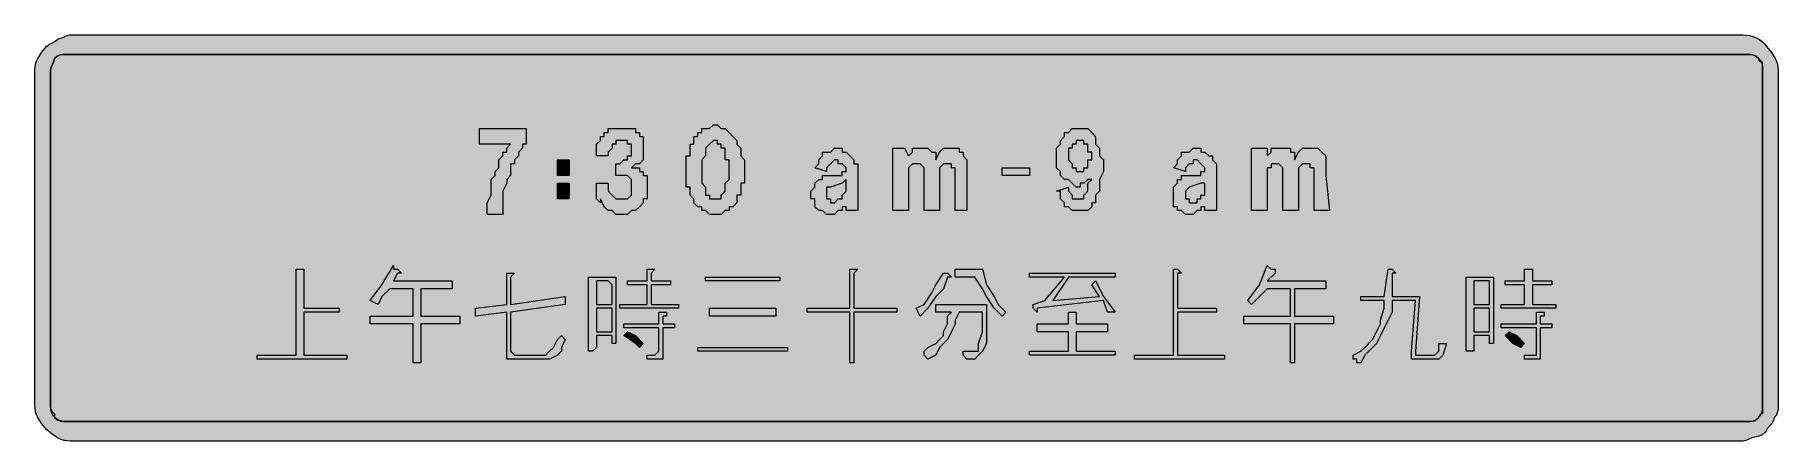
# Model space of a CAD drawing. Header units: metres. Extents: x 15 to 552, y 73 to 198.
import ezdxf

# ---------------------------------------------------------------- set-up
doc = ezdxf.new("R2010")
doc.units = ezdxf.units.M
doc.layers.add('FILL_BLACK_000000', color=7, linetype='Continuous', true_color=0x000000)
doc.layers.add('FILL_WHITE_FFFFFF', color=7, linetype='Continuous', true_color=0xffffff)

msp = doc.modelspace()

# ---------------------------------------------------------------- hatches: boundary and pattern name
at = {"layer": 'FILL_BLACK_000000', "true_color": 0x000000}
h = msp.add_hatch(color=7, dxfattribs=at)
h.dxf.hatch_style = 1
h.paths.add_polyline_path([(541.76, 197.7), (542.78, 197.53), (543.83, 197.25), (544.86, 196.86), (545.84, 196.35), (546.72, 195.73), (547.45, 195), (548.01, 194.16), (549.58, 192.36), (550.71, 190.56), (551.1, 189.66), (551.38, 188.76), (551.55, 187.86), (551.61, 186.96), (551.61, 83.76), (551.59, 82.86), (551.46, 81.96), (551.1, 81.06), (550.41, 80.16), (550.2, 79.26), (549.66, 78.36), (548.01, 76.56), (547.9, 76.11), (547.62, 75.68), (546.66, 74.91), (545.48, 74.37), (544.41, 74.16), (543.51, 73.97), (542.61, 73.56), (541.71, 73.15), (540.81, 72.96), (26.01, 72.96), (25.11, 73.02), (24.21, 73.18), (23.31, 73.47), (22.41, 73.86), (20.61, 74.98), (18.81, 76.56), (17.23, 78.36), (16.11, 80.16), (15.72, 81.06), (15.43, 81.96), (15.27, 82.86), (15.21, 83.76), (15.21, 186.96), (15.27, 187.86), (15.43, 188.76), (15.72, 189.66), (16.11, 190.56), (17.23, 192.36), (18.81, 194.16), (19.71, 194.87), (20.61, 195.36), (21.51, 195.85), (22.41, 196.56), (23.31, 196.75), (24.21, 197.16), (25.11, 197.57), (26.01, 197.76), (540.81, 197.76), (541.76, 197.7)])
h.paths.add_polyline_path([(23.01, 191.61), (22.11, 191.25), (21.21, 190.56), (21.02, 189.66), (20.61, 188.76), (20.2, 187.86), (20.01, 186.96), (20.01, 83.76), (20.03, 83.05), (20.16, 82.56), (20.52, 82.07), (21.21, 81.36), (21.21, 80.16), (22.11, 79.47), (23.01, 79.11), (23.91, 78.98), (24.81, 78.96), (542.01, 78.96), (542.91, 78.98), (543.81, 79.11), (544.71, 79.47), (545.61, 80.16), (546.3, 81.06), (546.66, 81.96), (546.79, 82.86), (546.81, 83.76), (546.81, 186.96), (546.81, 189.36), (546.41, 189.41), (546.12, 189.55), (545.76, 189.96), (545.61, 190.56), (544.71, 191.25), (543.81, 191.61), (542.91, 191.74), (542.01, 191.76), (24.81, 191.76), (23.91, 191.74), (23.01, 191.61)], flags=16)
h = msp.add_hatch(color=7, dxfattribs=at)
h.dxf.hatch_style = 1
h.paths.add_polyline_path([(165.21, 164.16), (165.21, 162.96), (164.01, 161.76), (164.01, 160.56), (162.81, 159.36), (162.81, 158.16), (161.61, 158.16), (161.61, 156.96), (161.61, 155.76), (161.61, 154.56), (160.41, 153.36), (160.41, 152.16), (159.21, 149.76), (159.21, 148.56), (159.21, 147.36), (159.21, 146.16), (159.21, 144.96), (159.21, 143.76), (159.21, 142.56), (154.41, 142.56), (154.41, 143.76), (154.41, 144.96), (154.41, 146.16), (155.61, 148.56), (155.61, 149.76), (155.61, 152.16), (155.61, 153.36), (156.81, 154.56), (156.81, 155.76), (158.01, 156.96), (158.01, 158.16), (158.01, 159.36), (159.21, 160.56), (159.21, 161.76), (160.41, 161.76), (160.41, 162.96), (161.61, 164.16), (152.01, 164.16), (152.01, 168.96), (166.41, 168.96), (166.41, 164.16), (165.21, 164.16)])
h = msp.add_hatch(color=7, dxfattribs=at)
h.dxf.hatch_style = 1
h.paths.add_polyline_path([(191.61, 150.96), (191.61, 149.76), (192.81, 148.56), (194.01, 147.36), (195.21, 147.36), (196.41, 147.36), (197.61, 147.36), (198.81, 148.56), (198.81, 149.76), (198.81, 150.96), (198.81, 152.16), (198.81, 153.36), (197.61, 154.56), (196.41, 154.56), (195.21, 154.56), (194.01, 154.56), (194.01, 158.16), (195.21, 158.16), (196.41, 159.36), (197.61, 159.36), (197.61, 160.56), (198.81, 160.56), (198.81, 161.76), (198.81, 162.96), (198.81, 164.16), (197.61, 164.16), (197.61, 165.36), (196.41, 165.36), (195.21, 165.36), (194.01, 165.36), (194.01, 164.16), (192.81, 164.16), (192.81, 162.96), (191.61, 161.76), (191.61, 160.56), (188.01, 160.56), (188.01, 161.76), (188.01, 162.96), (188.01, 164.16), (189.21, 165.36), (189.21, 166.56), (190.41, 166.56), (190.41, 167.76), (191.61, 167.76), (191.61, 168.96), (192.81, 168.96), (194.01, 168.96), (195.21, 168.96), (196.41, 168.96), (197.61, 168.96), (198.81, 168.96), (200.01, 168.96), (200.01, 167.76), (201.21, 167.76), (201.21, 166.56), (202.41, 166.56), (202.41, 165.36), (202.41, 164.16), (202.41, 162.96), (202.41, 161.76), (202.41, 160.56), (202.41, 159.36), (201.21, 158.16), (200.01, 158.16), (198.81, 156.96), (200.01, 156.96), (201.21, 156.96), (201.21, 155.76), (202.41, 155.76), (202.41, 154.56), (203.61, 154.56), (203.61, 153.36), (203.61, 152.16), (203.61, 150.96), (203.61, 149.76), (203.61, 148.56), (203.61, 147.36), (202.41, 147.36), (202.41, 146.16), (201.21, 144.96), (200.01, 143.76), (198.81, 143.76), (197.61, 142.56), (196.41, 142.56), (195.21, 142.56), (194.01, 142.56), (192.81, 143.76), (191.61, 143.76), (190.41, 144.96), (189.21, 147.36), (189.21, 146.16), (188.01, 147.36), (188.01, 148.56), (188.01, 149.76), (188.01, 152.16), (191.61, 152.16), (191.61, 150.96)])
h = msp.add_hatch(color=7, dxfattribs=at)
h.dxf.hatch_style = 1
h.paths.add_polyline_path([(215.61, 155.76), (215.61, 156.96), (215.61, 158.16), (215.61, 159.36), (215.61, 160.56), (216.81, 160.56), (216.81, 161.76), (216.81, 162.96), (216.81, 164.16), (218.01, 164.16), (218.01, 165.36), (218.01, 166.56), (219.21, 166.56), (219.21, 167.76), (220.41, 167.76), (220.41, 168.96), (221.61, 168.96), (222.81, 168.96), (224.01, 170.16), (225.21, 170.16), (226.41, 168.96), (227.61, 168.96), (228.81, 167.76), (230.01, 166.56), (231.21, 165.36), (231.21, 164.16), (232.41, 162.96), (232.41, 161.76), (232.41, 160.56), (233.61, 159.36), (233.61, 158.16), (233.61, 156.96), (233.61, 155.76), (233.61, 154.56), (233.61, 153.36), (233.61, 152.16), (232.41, 152.16), (232.41, 150.96), (232.41, 149.76), (232.41, 148.56), (231.21, 148.56), (231.21, 147.36), (231.21, 146.16), (230.01, 144.96), (228.81, 144.96), (228.81, 143.76), (227.61, 143.76), (226.41, 142.56), (225.21, 142.56), (224.01, 142.56), (222.81, 142.56), (221.61, 143.76), (220.41, 143.76), (220.41, 144.96), (219.21, 144.96), (218.01, 146.16), (218.01, 147.36), (216.81, 148.56), (216.81, 149.76), (216.81, 150.96), (215.61, 150.96), (215.61, 152.16), (215.61, 153.36), (215.61, 154.56), (215.61, 155.76)])
h.paths.add_polyline_path([(220.41, 155.76), (220.41, 154.56), (220.41, 153.36), (220.41, 152.16), (221.61, 150.96), (221.61, 149.76), (221.61, 148.56), (222.81, 148.56), (222.81, 147.36), (224.01, 147.36), (225.21, 147.36), (226.41, 147.36), (226.41, 148.56), (227.61, 149.76), (227.61, 150.96), (227.61, 152.16), (228.81, 153.36), (228.81, 155.76), (228.81, 156.96), (228.81, 159.36), (227.61, 159.36), (227.61, 160.56), (227.61, 161.76), (227.61, 162.96), (226.41, 162.96), (226.41, 164.16), (225.21, 164.16), (225.21, 165.36), (224.01, 165.36), (222.81, 164.16), (221.61, 162.96), (221.61, 161.76), (221.61, 160.56), (220.41, 159.36), (220.41, 156.96), (220.41, 155.76)], flags=16)
h = msp.add_hatch(color=7, dxfattribs=at)
h.dxf.hatch_style = 1
h.paths.add_polyline_path([(333.21, 149.76), (334.41, 148.56), (334.41, 147.36), (335.61, 147.36), (336.81, 147.36), (338.01, 147.36), (338.01, 148.56), (339.21, 149.76), (339.21, 150.96), (339.21, 152.16), (340.41, 153.36), (339.21, 153.36), (338.01, 152.16), (336.81, 152.16), (336.81, 150.96), (335.61, 150.96), (334.41, 152.16), (333.21, 153.36), (332.01, 153.36), (330.81, 154.56), (330.81, 155.76), (329.61, 156.96), (329.61, 158.16), (329.61, 159.36), (329.61, 160.56), (329.61, 161.76), (329.61, 162.96), (330.81, 164.16), (330.81, 165.36), (332.01, 166.56), (332.01, 167.76), (333.21, 167.76), (334.41, 168.96), (335.61, 168.96), (336.81, 168.96), (338.01, 168.96), (339.21, 168.96), (340.41, 167.76), (341.61, 166.56), (341.61, 165.36), (341.61, 164.16), (342.81, 162.96), (342.81, 161.76), (342.81, 160.56), (344.01, 159.36), (344.01, 158.16), (344.01, 155.76), (342.81, 153.36), (342.81, 150.96), (342.81, 149.76), (341.61, 148.56), (341.61, 147.36), (341.61, 146.16), (340.41, 146.16), (340.41, 144.96), (339.21, 143.76), (338.01, 143.76), (336.81, 143.76), (335.61, 143.76), (334.41, 143.76), (333.21, 144.96), (332.01, 144.96), (332.01, 146.16), (330.81, 147.36), (330.81, 148.56), (330.81, 149.76), (329.61, 149.76), (333.21, 150.96), (333.21, 149.76)])
h.paths.add_polyline_path([(340.41, 159.36), (340.41, 160.56), (340.41, 161.76), (339.21, 161.76), (339.21, 162.96), (339.21, 164.16), (338.01, 164.16), (338.01, 165.36), (336.81, 165.36), (335.61, 165.36), (335.61, 164.16), (334.41, 164.16), (334.41, 162.96), (333.21, 162.96), (333.21, 161.76), (333.21, 160.56), (333.21, 159.36), (334.41, 158.16), (334.41, 156.96), (335.61, 156.96), (335.61, 155.76), (336.81, 155.76), (338.01, 155.76), (338.01, 156.96), (339.21, 156.96), (339.21, 158.16), (339.21, 159.36), (340.41, 159.36)], flags=16)
h = msp.add_hatch(color=7, dxfattribs=at)
h.dxf.hatch_style = 1
h.paths.add_polyline_path([(256.41, 158.16), (256.41, 159.36), (257.61, 160.56), (257.61, 161.76), (258.81, 161.76), (260.01, 161.76), (261.21, 162.96), (262.41, 162.96), (263.61, 162.96), (263.61, 161.76), (264.81, 161.76), (266.01, 160.56), (267.21, 159.36), (267.21, 158.16), (268.41, 158.16), (268.41, 156.96), (268.41, 155.76), (268.41, 144.96), (268.41, 143.76), (264.81, 143.76), (264.81, 144.96), (263.61, 144.96), (263.61, 143.76), (262.41, 143.76), (261.21, 142.56), (260.01, 142.56), (258.81, 142.56), (257.61, 143.76), (256.41, 143.76), (255.21, 144.96), (255.21, 146.16), (255.21, 147.36), (254.01, 147.36), (254.01, 148.56), (254.01, 149.76), (255.21, 150.96), (255.21, 152.16), (256.41, 153.36), (257.61, 153.36), (257.61, 154.56), (258.81, 154.56), (260.01, 154.56), (261.21, 154.56), (262.41, 154.56), (263.61, 154.56), (263.61, 155.76), (264.81, 155.76), (264.81, 156.96), (263.61, 158.16), (262.41, 158.16), (262.41, 159.36), (261.21, 159.36), (260.01, 158.16), (258.81, 156.96), (258.81, 155.76), (255.21, 156.96), (256.41, 158.16)])
h.paths.add_polyline_path([(258.81, 150.96), (258.81, 149.76), (258.81, 148.56), (258.81, 147.36), (260.01, 147.36), (260.01, 146.16), (261.21, 146.16), (262.41, 147.36), (263.61, 147.36), (263.61, 148.56), (264.81, 149.76), (264.81, 153.36), (263.61, 152.16), (260.01, 150.96), (258.81, 150.96)], flags=16)
h = msp.add_hatch(color=7, dxfattribs=at)
h.dxf.hatch_style = 1
h.paths.add_polyline_path([(284.01, 160.56), (285.21, 161.76), (285.21, 162.96), (286.41, 162.96), (287.61, 162.96), (288.81, 162.96), (290.01, 162.96), (291.21, 161.76), (292.41, 161.76), (292.41, 160.56), (292.41, 159.36), (293.61, 161.76), (294.81, 162.96), (296.01, 162.96), (297.21, 162.96), (298.41, 162.96), (299.61, 162.96), (299.61, 161.76), (300.81, 161.76), (300.81, 160.56), (302.01, 159.36), (302.01, 158.16), (302.01, 156.96), (302.01, 155.76), (302.01, 154.56), (302.01, 143.76), (298.41, 143.76), (298.41, 154.56), (298.41, 155.76), (298.41, 156.96), (297.21, 156.96), (297.21, 158.16), (296.01, 158.16), (294.81, 158.16), (293.61, 156.96), (293.61, 155.76), (293.61, 154.56), (293.61, 143.76), (288.81, 143.76), (288.81, 154.56), (288.81, 155.76), (288.81, 156.96), (287.61, 158.16), (286.41, 158.16), (285.21, 158.16), (284.01, 156.96), (284.01, 155.76), (284.01, 154.56), (284.01, 143.76), (279.21, 143.76), (279.21, 162.96), (282.81, 162.96), (284.01, 160.56)])
h = msp.add_hatch(color=7, dxfattribs=at)
h.dxf.hatch_style = 1
h.paths.add_polyline_path([(374.01, 144.96), (374.01, 143.76), (372.81, 143.76), (371.61, 142.56), (370.41, 142.56), (369.21, 142.56), (368.01, 143.76), (366.81, 143.76), (366.81, 144.96), (365.61, 144.96), (365.61, 146.16), (365.61, 147.36), (365.61, 148.56), (365.61, 149.76), (365.61, 150.96), (366.81, 152.16), (366.81, 153.36), (368.01, 153.36), (368.01, 154.56), (369.21, 154.56), (370.41, 154.56), (371.61, 154.56), (372.81, 154.56), (374.01, 154.56), (374.01, 155.76), (375.21, 155.76), (375.21, 156.96), (374.01, 158.16), (372.81, 159.36), (371.61, 159.36), (371.61, 158.16), (370.41, 158.16), (369.21, 156.96), (369.21, 155.76), (365.61, 156.96), (366.81, 158.16), (366.81, 159.36), (368.01, 160.56), (368.01, 161.76), (369.21, 161.76), (370.41, 161.76), (371.61, 162.96), (372.81, 162.96), (374.01, 162.96), (374.01, 161.76), (375.21, 161.76), (376.41, 160.56), (377.61, 160.56), (377.61, 159.36), (378.81, 158.16), (378.81, 156.96), (378.81, 155.76), (378.81, 144.96), (378.81, 143.76), (375.21, 143.76), (375.21, 144.96), (374.01, 144.96)])
h.paths.add_polyline_path([(370.41, 150.96), (369.21, 149.76), (369.21, 148.56), (369.21, 147.36), (370.41, 147.36), (370.41, 146.16), (371.61, 146.16), (372.81, 146.16), (372.81, 147.36), (374.01, 147.36), (374.01, 148.56), (375.21, 148.56), (375.21, 149.76), (375.21, 152.16), (374.01, 152.16), (370.41, 150.96)], flags=16)
h = msp.add_hatch(color=7, dxfattribs=at)
h.dxf.hatch_style = 1
h.paths.add_polyline_path([(394.41, 160.56), (395.61, 161.76), (395.61, 162.96), (396.81, 162.96), (398.01, 162.96), (399.21, 162.96), (400.41, 162.96), (401.61, 162.96), (401.61, 161.76), (402.81, 161.76), (402.81, 160.56), (402.81, 159.36), (404.01, 161.76), (405.21, 162.96), (406.41, 162.96), (407.61, 162.96), (408.81, 162.96), (410.01, 162.96), (411.21, 161.76), (412.41, 160.56), (412.41, 159.36), (412.41, 158.16), (412.41, 156.96), (412.41, 155.76), (412.41, 154.56), (413.61, 143.76), (408.81, 143.76), (408.81, 154.56), (408.81, 155.76), (408.81, 156.96), (407.61, 156.96), (407.61, 158.16), (406.41, 158.16), (405.21, 158.16), (404.01, 156.96), (404.01, 155.76), (404.01, 154.56), (404.01, 143.76), (399.21, 143.76), (399.21, 154.56), (399.21, 155.76), (399.21, 156.96), (398.01, 158.16), (396.81, 158.16), (395.61, 158.16), (395.61, 156.96), (394.41, 156.96), (394.41, 155.76), (394.41, 154.56), (394.41, 143.76), (389.61, 143.76), (389.61, 162.96), (394.41, 162.96), (394.41, 160.56)])
h = msp.add_hatch(color=7, dxfattribs=at)
h.dxf.hatch_style = 1
h.paths.add_polyline_path([(176.01, 159.36), (179.61, 159.36), (179.61, 154.56), (176.01, 154.56), (176.01, 159.36)])
h = msp.add_hatch(color=7, dxfattribs=at)
h.dxf.hatch_style = 1
h.paths.add_polyline_path([(312.81, 154.56), (312.81, 156.96), (321.21, 156.96), (321.21, 154.56), (312.81, 154.56)])
h = msp.add_hatch(color=7, dxfattribs=at)
h.dxf.hatch_style = 1
h.paths.add_polyline_path([(176.01, 152.16), (179.61, 152.16), (179.61, 147.36), (176.01, 147.36), (176.01, 152.16)])
h = msp.add_hatch(color=7, dxfattribs=at)
h.dxf.hatch_style = 1
h.paths.add_polyline_path([(98.01, 112.56), (98.01, 99.36), (111.21, 99.36), (111.21, 98.16), (83.61, 98.16), (83.61, 99.36), (95.61, 99.36), (95.61, 125.76), (96.81, 125.76), (98.01, 125.76), (98.01, 124.56), (98.01, 113.76), (108.81, 113.76), (108.81, 112.56), (98.01, 112.56)])
h = msp.add_hatch(color=7, dxfattribs=at)
h.dxf.hatch_style = 1
h.paths.add_polyline_path([(143.61, 119.76), (134.01, 119.76), (134.01, 111.36), (146.01, 111.36), (146.01, 108.96), (134.01, 108.96), (134.01, 96.96), (131.61, 96.96), (131.61, 108.96), (118.41, 108.96), (118.41, 111.36), (131.61, 111.36), (131.61, 119.76), (124.41, 119.76), (122.01, 117.36), (120.81, 114.96), (118.41, 116.16), (122.01, 120.96), (125.61, 126.96), (125.61, 125.76), (126.81, 125.76), (128.01, 124.56), (126.81, 124.56), (125.61, 122.16), (143.61, 122.16), (143.61, 119.76)])
h = msp.add_hatch(color=7, dxfattribs=at)
h.dxf.hatch_style = 1
h.paths.add_polyline_path([(160.41, 114.96), (160.41, 124.56), (161.61, 124.56), (162.81, 124.56), (161.61, 123.36), (161.61, 114.96), (178.41, 117.36), (178.41, 114.96), (161.61, 112.56), (161.61, 100.56), (162.81, 99.36), (165.21, 99.36), (172.41, 99.36), (173.61, 100.56), (174.81, 101.76), (176.01, 104.16), (177.21, 105.36), (178.41, 104.16), (177.21, 101.76), (177.21, 100.56), (176.01, 99.36), (173.61, 98.16), (172.41, 98.16), (162.81, 98.16), (161.61, 98.16), (160.41, 98.16), (160.41, 99.36), (160.41, 100.56), (160.41, 112.56), (150.81, 111.36), (150.81, 113.76), (160.41, 114.96)])
h = msp.add_hatch(color=7, dxfattribs=at)
h.dxf.hatch_style = 1
h.paths.add_polyline_path([(213.21, 113.76), (196.41, 113.76), (195.21, 113.76), (195.21, 114.96), (196.41, 114.96), (203.61, 114.96), (203.61, 120.96), (197.61, 120.96), (197.61, 122.16), (203.61, 122.16), (203.61, 125.76), (204.81, 125.76), (206.01, 125.76), (204.81, 124.56), (204.81, 122.16), (206.01, 122.16), (210.81, 122.16), (210.81, 120.96), (206.01, 120.96), (204.81, 120.96), (204.81, 114.96), (206.01, 114.96), (213.21, 114.96), (213.21, 113.76)])
h = msp.add_hatch(color=7, dxfattribs=at)
h.dxf.hatch_style = 1
h.paths.add_polyline_path([(267.21, 112.56), (267.21, 96.96), (266.01, 96.96), (266.01, 112.56), (252.81, 112.56), (252.81, 113.76), (266.01, 113.76), (266.01, 125.76), (267.21, 125.76), (268.41, 125.76), (267.21, 124.56), (267.21, 113.76), (280.41, 113.76), (280.41, 112.56), (267.21, 112.56)])
h = msp.add_hatch(color=7, dxfattribs=at)
h.dxf.hatch_style = 1
h.paths.add_polyline_path([(297.21, 123.36), (296.01, 123.36), (294.81, 119.76), (292.41, 117.36), (290.01, 113.76), (287.61, 111.36), (286.41, 113.76), (288.81, 114.96), (291.21, 118.56), (292.41, 120.96), (294.81, 124.56), (296.01, 124.56), (297.21, 123.36)])
h = msp.add_hatch(color=7, dxfattribs=at)
h.dxf.hatch_style = 1
h.paths.add_polyline_path([(298.41, 125.76), (306.81, 125.76), (308.01, 120.96), (310.41, 117.36), (311.61, 114.96), (314.01, 112.56), (312.81, 111.36), (310.41, 113.76), (308.01, 117.36), (306.81, 119.76), (304.41, 123.36), (298.41, 123.36), (298.41, 125.76)])
h = msp.add_hatch(color=7, dxfattribs=at)
h.dxf.hatch_style = 1
h.paths.add_polyline_path([(341.61, 122.16), (344.01, 117.36), (347.61, 112.56), (345.21, 112.56), (344.01, 116.16), (323.61, 113.76), (323.61, 112.56), (322.41, 113.76), (322.41, 114.96), (326.01, 116.16), (332.01, 123.36), (321.21, 123.36), (321.21, 124.56), (347.61, 124.56), (347.61, 123.36), (333.21, 123.36), (328.41, 116.16), (342.81, 117.36), (340.41, 120.96), (341.61, 122.16)])
h = msp.add_hatch(color=7, dxfattribs=at)
h.dxf.hatch_style = 1
h.paths.add_polyline_path([(366.81, 112.56), (366.81, 99.36), (381.21, 99.36), (381.21, 98.16), (353.61, 98.16), (353.61, 99.36), (365.61, 99.36), (365.61, 125.76), (366.81, 125.76), (368.01, 124.56), (366.81, 124.56), (366.81, 113.76), (378.81, 113.76), (378.81, 112.56), (366.81, 112.56)])
h = msp.add_hatch(color=7, dxfattribs=at)
h.dxf.hatch_style = 1
h.paths.add_polyline_path([(412.41, 119.76), (402.81, 119.76), (402.81, 111.36), (414.81, 111.36), (414.81, 108.96), (402.81, 108.96), (402.81, 96.96), (401.61, 96.96), (401.61, 108.96), (387.21, 108.96), (387.21, 111.36), (401.61, 111.36), (401.61, 119.76), (394.41, 119.76), (392.01, 117.36), (389.61, 114.96), (388.41, 116.16), (392.01, 120.96), (394.41, 126.96), (395.61, 125.76), (396.81, 125.76), (396.81, 124.56), (394.41, 122.16), (412.41, 122.16), (412.41, 119.76)])
h = msp.add_hatch(color=7, dxfattribs=at)
h.dxf.hatch_style = 1
h.paths.add_polyline_path([(432.81, 112.56), (431.61, 110.16), (430.41, 107.76), (429.21, 105.36), (428.01, 102.96), (426.81, 101.76), (424.41, 99.36), (423.21, 96.96), (422.01, 96.96), (422.01, 98.16), (420.81, 98.16), (420.81, 99.36), (423.21, 100.56), (424.41, 101.76), (426.81, 104.16), (428.01, 106.56), (429.21, 108.96), (429.21, 110.16), (430.41, 113.76), (430.41, 116.16), (423.21, 116.16), (423.21, 117.36), (430.41, 117.36), (431.61, 125.76), (432.81, 125.76), (434.01, 124.56), (432.81, 124.56), (432.81, 117.36), (441.21, 117.36), (440.01, 100.56), (440.01, 99.36), (441.21, 99.36), (444.81, 99.36), (446.01, 99.36), (447.21, 100.56), (447.21, 102.96), (449.61, 102.96), (448.41, 99.36), (447.21, 98.16), (446.01, 98.16), (440.01, 98.16), (438.81, 98.16), (438.81, 99.36), (438.81, 100.56), (440.01, 116.16), (432.81, 116.16), (432.81, 112.56)])
h = msp.add_hatch(color=7, dxfattribs=at)
h.dxf.hatch_style = 1
h.paths.add_polyline_path([(483.21, 113.76), (466.41, 113.76), (466.41, 114.96), (473.61, 114.96), (473.61, 120.96), (468.81, 120.96), (467.61, 120.96), (467.61, 122.16), (468.81, 122.16), (473.61, 122.16), (473.61, 125.76), (474.81, 125.76), (476.01, 125.76), (476.01, 124.56), (476.01, 122.16), (480.81, 122.16), (482.01, 122.16), (482.01, 120.96), (480.81, 120.96), (476.01, 120.96), (476.01, 114.96), (483.21, 114.96), (483.21, 113.76)])
h = msp.add_hatch(color=7, dxfattribs=at)
h.dxf.hatch_style = 1
h.paths.add_polyline_path([(194.01, 123.36), (194.01, 102.96), (192.81, 102.96), (192.81, 105.36), (191.61, 105.36), (188.01, 105.36), (188.01, 101.76), (186.81, 100.56), (185.61, 100.56), (185.61, 101.76), (185.61, 123.36), (194.01, 123.36)])
h.paths.add_polyline_path([(192.81, 106.56), (192.81, 113.76), (191.61, 113.76), (188.01, 113.76), (188.01, 106.56), (191.61, 106.56), (192.81, 106.56)], flags=16)
h.paths.add_polyline_path([(192.81, 114.96), (192.81, 120.96), (191.61, 122.16), (188.01, 122.16), (188.01, 120.96), (188.01, 114.96), (191.61, 114.96), (192.81, 114.96)], flags=16)
h = msp.add_hatch(color=7, dxfattribs=at)
h.dxf.hatch_style = 1
h.paths.add_polyline_path([(244.41, 123.36), (244.41, 122.16), (221.61, 122.16), (221.61, 123.36), (244.41, 123.36)])
h = msp.add_hatch(color=7, dxfattribs=at)
h.dxf.hatch_style = 1
h.paths.add_polyline_path([(464.01, 123.36), (464.01, 102.96), (462.81, 102.96), (462.81, 105.36), (458.01, 105.36), (458.01, 101.76), (458.01, 100.56), (455.61, 100.56), (455.61, 101.76), (455.61, 123.36), (464.01, 123.36)])
h.paths.add_polyline_path([(462.81, 113.76), (458.01, 113.76), (458.01, 106.56), (462.81, 106.56), (462.81, 113.76)], flags=16)
h.paths.add_polyline_path([(462.81, 120.96), (462.81, 122.16), (458.01, 122.16), (458.01, 120.96), (458.01, 114.96), (462.81, 114.96), (462.81, 120.96)], flags=16)
h = msp.add_hatch(color=7, dxfattribs=at)
h.dxf.hatch_style = 1
h.paths.add_polyline_path([(243.21, 113.76), (243.21, 111.36), (222.81, 111.36), (222.81, 113.76), (243.21, 113.76)])
h = msp.add_hatch(color=7, dxfattribs=at)
h.dxf.hatch_style = 1
h.paths.add_polyline_path([(288.81, 100.56), (290.01, 101.76), (292.41, 102.96), (293.61, 104.16), (294.81, 105.36), (294.81, 106.56), (296.01, 108.96), (296.01, 111.36), (297.21, 112.56), (292.41, 112.56), (292.41, 114.96), (308.01, 114.96), (308.01, 105.36), (308.01, 102.96), (306.81, 100.56), (305.61, 99.36), (304.41, 98.16), (302.01, 98.16), (300.81, 99.36), (300.81, 100.56), (303.21, 100.56), (304.41, 100.56), (305.61, 100.56), (305.61, 101.76), (305.61, 102.96), (306.81, 106.56), (306.81, 112.56), (299.61, 112.56), (298.41, 110.16), (298.41, 108.96), (297.21, 106.56), (296.01, 104.16), (294.81, 102.96), (293.61, 101.76), (292.41, 99.36), (290.01, 98.16), (288.81, 99.36), (288.81, 100.56)])
h = msp.add_hatch(color=7, dxfattribs=at)
h.dxf.hatch_style = 1
h.paths.add_polyline_path([(208.41, 112.56), (209.61, 112.56), (209.61, 111.36), (208.41, 111.36), (208.41, 108.96), (212.01, 108.96), (212.01, 107.76), (208.41, 107.76), (208.41, 99.36), (208.41, 98.16), (207.21, 98.16), (203.61, 98.16), (203.61, 99.36), (206.01, 99.36), (207.21, 100.56), (207.21, 107.76), (206.01, 107.76), (196.41, 107.76), (196.41, 108.96), (206.01, 108.96), (207.21, 108.96), (207.21, 112.56), (208.41, 112.56)])
h = msp.add_hatch(color=7, dxfattribs=at)
h.dxf.hatch_style = 1
h.paths.add_polyline_path([(335.61, 108.96), (345.21, 108.96), (345.21, 106.56), (335.61, 106.56), (335.61, 100.56), (347.61, 100.56), (347.61, 99.36), (321.21, 99.36), (321.21, 100.56), (333.21, 100.56), (333.21, 106.56), (323.61, 106.56), (323.61, 108.96), (333.21, 108.96), (333.21, 112.56), (335.61, 112.56), (335.61, 111.36), (335.61, 108.96)])
h = msp.add_hatch(color=7, dxfattribs=at)
h.dxf.hatch_style = 1
h.paths.add_polyline_path([(478.41, 112.56), (479.61, 112.56), (479.61, 111.36), (478.41, 111.36), (478.41, 108.96), (479.61, 108.96), (482.01, 108.96), (482.01, 107.76), (479.61, 107.76), (478.41, 107.76), (478.41, 99.36), (478.41, 98.16), (477.21, 98.16), (474.81, 98.16), (473.61, 98.16), (473.61, 99.36), (476.01, 99.36), (477.21, 99.36), (477.21, 100.56), (477.21, 107.76), (467.61, 107.76), (466.41, 107.76), (466.41, 108.96), (467.61, 108.96), (477.21, 108.96), (477.21, 112.56), (478.41, 112.56)])
h = msp.add_hatch(color=7, dxfattribs=at)
h.dxf.hatch_style = 1
h.paths.add_polyline_path([(200.01, 105.36), (202.41, 102.96), (201.21, 101.76), (200.01, 102.96), (196.41, 105.36), (197.61, 106.56), (200.01, 105.36)])
h = msp.add_hatch(color=7, dxfattribs=at)
h.dxf.hatch_style = 1
h.paths.add_polyline_path([(471.21, 105.36), (473.61, 102.96), (472.41, 101.76), (470.01, 102.96), (467.61, 105.36), (468.81, 106.56), (471.21, 105.36)])
h = msp.add_hatch(color=7, dxfattribs=at)
h.dxf.hatch_style = 1
h.paths.add_polyline_path([(246.81, 101.76), (246.81, 100.56), (219.21, 100.56), (219.21, 101.76), (246.81, 101.76)])
at = {"layer": 'FILL_WHITE_FFFFFF', "true_color": 0xffffff}
h = msp.add_hatch(color=7, dxfattribs=at)
h.dxf.hatch_style = 1
h.paths.add_polyline_path([(23.91, 79.02), (23.05, 79.2), (22.24, 79.53), (21.51, 80.01), (20.9, 80.66), (20.42, 81.49), (20.12, 82.52), (20.01, 83.76), (20.01, 186.96), (20.2, 187.86), (20.61, 188.76), (21.02, 189.66), (21.21, 190.56), (22.11, 191.25), (23.01, 191.61), (23.91, 191.74), (24.81, 191.76), (542.01, 191.76), (542.91, 191.74), (543.81, 191.61), (544.71, 191.25), (545.61, 190.56), (546.3, 189.66), (546.66, 188.76), (546.79, 187.86), (546.81, 186.96), (546.81, 83.76), (546.81, 81.36), (546.41, 81.31), (546.12, 81.17), (545.76, 80.76), (545.61, 80.16), (544.9, 79.47), (544.41, 79.11), (543.92, 78.98), (543.21, 78.96), (542.01, 78.96), (24.81, 78.96), (23.91, 79.02)])

# ---------------------------------------------------------------- linework, layer by layer
at = {"layer": 'FILL_BLACK_000000', "lineweight": 0, "true_color": 0x000000}
for points in [[(541.76, 197.7), (542.78, 197.53), (543.83, 197.25), (544.86, 196.86), (545.84, 196.35), (546.72, 195.73), (547.45, 195), (548.01, 194.16), (549.58, 192.36), (550.71, 190.56), (551.1, 189.66), (551.38, 188.76), (551.55, 187.86), (551.61, 186.96), (551.61, 83.76), (551.59, 82.86), (551.46, 81.96), (551.1, 81.06), (550.41, 80.16), (550.2, 79.26), (549.66, 78.36), (548.01, 76.56), (547.9, 76.11), (547.62, 75.68), (546.66, 74.91), (545.48, 74.37), (544.41, 74.16), (543.51, 73.97), (542.61, 73.56), (541.71, 73.15), (540.81, 72.96), (26.01, 72.96), (25.11, 73.02), (24.21, 73.18), (23.31, 73.47), (22.41, 73.86), (20.61, 74.98), (18.81, 76.56), (17.23, 78.36), (16.11, 80.16), (15.72, 81.06), (15.43, 81.96), (15.27, 82.86), (15.21, 83.76), (15.21, 186.96), (15.27, 187.86), (15.43, 188.76), (15.72, 189.66), (16.11, 190.56), (17.23, 192.36), (18.81, 194.16), (19.71, 194.87), (20.61, 195.36), (21.51, 195.85), (22.41, 196.56), (23.31, 196.75), (24.21, 197.16), (25.11, 197.57), (26.01, 197.76), (540.81, 197.76)], [(23.01, 191.61), (22.11, 191.25), (21.21, 190.56), (21.02, 189.66), (20.61, 188.76), (20.2, 187.86), (20.01, 186.96), (20.01, 83.76), (20.03, 83.05), (20.16, 82.56), (20.52, 82.07), (21.21, 81.36), (21.21, 80.16), (22.11, 79.47), (23.01, 79.11), (23.91, 78.98), (24.81, 78.96), (542.01, 78.96), (542.91, 78.98), (543.81, 79.11), (544.71, 79.47), (545.61, 80.16), (546.3, 81.06), (546.66, 81.96), (546.79, 82.86), (546.81, 83.76), (546.81, 186.96), (546.81, 189.36), (546.41, 189.41), (546.12, 189.55), (545.76, 189.96), (545.61, 190.56), (544.71, 191.25), (543.81, 191.61), (542.91, 191.74), (542.01, 191.76), (24.81, 191.76), (23.91, 191.74)], [(165.21, 164.16), (165.21, 162.96), (164.01, 161.76), (164.01, 160.56), (162.81, 159.36), (162.81, 158.16), (161.61, 158.16), (161.61, 156.96), (161.61, 155.76), (161.61, 154.56), (160.41, 153.36), (160.41, 152.16), (159.21, 149.76), (159.21, 148.56), (159.21, 147.36), (159.21, 146.16), (159.21, 144.96), (159.21, 143.76), (159.21, 142.56), (154.41, 142.56), (154.41, 143.76), (154.41, 144.96), (154.41, 146.16), (155.61, 148.56), (155.61, 149.76), (155.61, 152.16), (155.61, 153.36), (156.81, 154.56), (156.81, 155.76), (158.01, 156.96), (158.01, 158.16), (158.01, 159.36), (159.21, 160.56), (159.21, 161.76), (160.41, 161.76), (160.41, 162.96), (161.61, 164.16), (152.01, 164.16), (152.01, 168.96), (166.41, 168.96), (166.41, 164.16)], [(191.61, 150.96), (191.61, 149.76), (192.81, 148.56), (194.01, 147.36), (195.21, 147.36), (196.41, 147.36), (197.61, 147.36), (198.81, 148.56), (198.81, 149.76), (198.81, 150.96), (198.81, 152.16), (198.81, 153.36), (197.61, 154.56), (196.41, 154.56), (195.21, 154.56), (194.01, 154.56), (194.01, 158.16), (195.21, 158.16), (196.41, 159.36), (197.61, 159.36), (197.61, 160.56), (198.81, 160.56), (198.81, 161.76), (198.81, 162.96), (198.81, 164.16), (197.61, 164.16), (197.61, 165.36), (196.41, 165.36), (195.21, 165.36), (194.01, 165.36), (194.01, 164.16), (192.81, 164.16), (192.81, 162.96), (191.61, 161.76), (191.61, 160.56), (188.01, 160.56), (188.01, 161.76), (188.01, 162.96), (188.01, 164.16), (189.21, 165.36), (189.21, 166.56), (190.41, 166.56), (190.41, 167.76), (191.61, 167.76), (191.61, 168.96), (192.81, 168.96), (194.01, 168.96), (195.21, 168.96), (196.41, 168.96), (197.61, 168.96), (198.81, 168.96), (200.01, 168.96), (200.01, 167.76), (201.21, 167.76), (201.21, 166.56), (202.41, 166.56), (202.41, 165.36), (202.41, 164.16), (202.41, 162.96), (202.41, 161.76), (202.41, 160.56), (202.41, 159.36), (201.21, 158.16), (200.01, 158.16), (198.81, 156.96), (200.01, 156.96), (201.21, 156.96), (201.21, 155.76), (202.41, 155.76), (202.41, 154.56), (203.61, 154.56), (203.61, 153.36), (203.61, 152.16), (203.61, 150.96), (203.61, 149.76), (203.61, 148.56), (203.61, 147.36), (202.41, 147.36), (202.41, 146.16), (201.21, 144.96), (200.01, 143.76), (198.81, 143.76), (197.61, 142.56), (196.41, 142.56), (195.21, 142.56), (194.01, 142.56), (192.81, 143.76), (191.61, 143.76), (190.41, 144.96), (189.21, 147.36), (189.21, 146.16), (188.01, 147.36), (188.01, 148.56), (188.01, 149.76), (188.01, 152.16), (191.61, 152.16)], [(215.61, 155.76), (215.61, 156.96), (215.61, 158.16), (215.61, 159.36), (215.61, 160.56), (216.81, 160.56), (216.81, 161.76), (216.81, 162.96), (216.81, 164.16), (218.01, 164.16), (218.01, 165.36), (218.01, 166.56), (219.21, 166.56), (219.21, 167.76), (220.41, 167.76), (220.41, 168.96), (221.61, 168.96), (222.81, 168.96), (224.01, 170.16), (225.21, 170.16), (226.41, 168.96), (227.61, 168.96), (228.81, 167.76), (230.01, 166.56), (231.21, 165.36), (231.21, 164.16), (232.41, 162.96), (232.41, 161.76), (232.41, 160.56), (233.61, 159.36), (233.61, 158.16), (233.61, 156.96), (233.61, 155.76), (233.61, 154.56), (233.61, 153.36), (233.61, 152.16), (232.41, 152.16), (232.41, 150.96), (232.41, 149.76), (232.41, 148.56), (231.21, 148.56), (231.21, 147.36), (231.21, 146.16), (230.01, 144.96), (228.81, 144.96), (228.81, 143.76), (227.61, 143.76), (226.41, 142.56), (225.21, 142.56), (224.01, 142.56), (222.81, 142.56), (221.61, 143.76), (220.41, 143.76), (220.41, 144.96), (219.21, 144.96), (218.01, 146.16), (218.01, 147.36), (216.81, 148.56), (216.81, 149.76), (216.81, 150.96), (215.61, 150.96), (215.61, 152.16), (215.61, 153.36), (215.61, 154.56)], [(333.21, 149.76), (334.41, 148.56), (334.41, 147.36), (335.61, 147.36), (336.81, 147.36), (338.01, 147.36), (338.01, 148.56), (339.21, 149.76), (339.21, 150.96), (339.21, 152.16), (340.41, 153.36), (339.21, 153.36), (338.01, 152.16), (336.81, 152.16), (336.81, 150.96), (335.61, 150.96), (334.41, 152.16), (333.21, 153.36), (332.01, 153.36), (330.81, 154.56), (330.81, 155.76), (329.61, 156.96), (329.61, 158.16), (329.61, 159.36), (329.61, 160.56), (329.61, 161.76), (329.61, 162.96), (330.81, 164.16), (330.81, 165.36), (332.01, 166.56), (332.01, 167.76), (333.21, 167.76), (334.41, 168.96), (335.61, 168.96), (336.81, 168.96), (338.01, 168.96), (339.21, 168.96), (340.41, 167.76), (341.61, 166.56), (341.61, 165.36), (341.61, 164.16), (342.81, 162.96), (342.81, 161.76), (342.81, 160.56), (344.01, 159.36), (344.01, 158.16), (344.01, 155.76), (342.81, 153.36), (342.81, 150.96), (342.81, 149.76), (341.61, 148.56), (341.61, 147.36), (341.61, 146.16), (340.41, 146.16), (340.41, 144.96), (339.21, 143.76), (338.01, 143.76), (336.81, 143.76), (335.61, 143.76), (334.41, 143.76), (333.21, 144.96), (332.01, 144.96), (332.01, 146.16), (330.81, 147.36), (330.81, 148.56), (330.81, 149.76), (329.61, 149.76), (333.21, 150.96)], [(220.41, 155.76), (220.41, 154.56), (220.41, 153.36), (220.41, 152.16), (221.61, 150.96), (221.61, 149.76), (221.61, 148.56), (222.81, 148.56), (222.81, 147.36), (224.01, 147.36), (225.21, 147.36), (226.41, 147.36), (226.41, 148.56), (227.61, 149.76), (227.61, 150.96), (227.61, 152.16), (228.81, 153.36), (228.81, 155.76), (228.81, 156.96), (228.81, 159.36), (227.61, 159.36), (227.61, 160.56), (227.61, 161.76), (227.61, 162.96), (226.41, 162.96), (226.41, 164.16), (225.21, 164.16), (225.21, 165.36), (224.01, 165.36), (222.81, 164.16), (221.61, 162.96), (221.61, 161.76), (221.61, 160.56), (220.41, 159.36), (220.41, 156.96)], [(256.41, 158.16), (256.41, 159.36), (257.61, 160.56), (257.61, 161.76), (258.81, 161.76), (260.01, 161.76), (261.21, 162.96), (262.41, 162.96), (263.61, 162.96), (263.61, 161.76), (264.81, 161.76), (266.01, 160.56), (267.21, 159.36), (267.21, 158.16), (268.41, 158.16), (268.41, 156.96), (268.41, 155.76), (268.41, 144.96), (268.41, 143.76), (264.81, 143.76), (264.81, 144.96), (263.61, 144.96), (263.61, 143.76), (262.41, 143.76), (261.21, 142.56), (260.01, 142.56), (258.81, 142.56), (257.61, 143.76), (256.41, 143.76), (255.21, 144.96), (255.21, 146.16), (255.21, 147.36), (254.01, 147.36), (254.01, 148.56), (254.01, 149.76), (255.21, 150.96), (255.21, 152.16), (256.41, 153.36), (257.61, 153.36), (257.61, 154.56), (258.81, 154.56), (260.01, 154.56), (261.21, 154.56), (262.41, 154.56), (263.61, 154.56), (263.61, 155.76), (264.81, 155.76), (264.81, 156.96), (263.61, 158.16), (262.41, 158.16), (262.41, 159.36), (261.21, 159.36), (260.01, 158.16), (258.81, 156.96), (258.81, 155.76), (255.21, 156.96)], [(284.01, 160.56), (285.21, 161.76), (285.21, 162.96), (286.41, 162.96), (287.61, 162.96), (288.81, 162.96), (290.01, 162.96), (291.21, 161.76), (292.41, 161.76), (292.41, 160.56), (292.41, 159.36), (293.61, 161.76), (294.81, 162.96), (296.01, 162.96), (297.21, 162.96), (298.41, 162.96), (299.61, 162.96), (299.61, 161.76), (300.81, 161.76), (300.81, 160.56), (302.01, 159.36), (302.01, 158.16), (302.01, 156.96), (302.01, 155.76), (302.01, 154.56), (302.01, 143.76), (298.41, 143.76), (298.41, 154.56), (298.41, 155.76), (298.41, 156.96), (297.21, 156.96), (297.21, 158.16), (296.01, 158.16), (294.81, 158.16), (293.61, 156.96), (293.61, 155.76), (293.61, 154.56), (293.61, 143.76), (288.81, 143.76), (288.81, 154.56), (288.81, 155.76), (288.81, 156.96), (287.61, 158.16), (286.41, 158.16), (285.21, 158.16), (284.01, 156.96), (284.01, 155.76), (284.01, 154.56), (284.01, 143.76), (279.21, 143.76), (279.21, 162.96), (282.81, 162.96)], [(340.41, 159.36), (340.41, 160.56), (340.41, 161.76), (339.21, 161.76), (339.21, 162.96), (339.21, 164.16), (338.01, 164.16), (338.01, 165.36), (336.81, 165.36), (335.61, 165.36), (335.61, 164.16), (334.41, 164.16), (334.41, 162.96), (333.21, 162.96), (333.21, 161.76), (333.21, 160.56), (333.21, 159.36), (334.41, 158.16), (334.41, 156.96), (335.61, 156.96), (335.61, 155.76), (336.81, 155.76), (338.01, 155.76), (338.01, 156.96), (339.21, 156.96), (339.21, 158.16), (339.21, 159.36)], [(374.01, 144.96), (374.01, 143.76), (372.81, 143.76), (371.61, 142.56), (370.41, 142.56), (369.21, 142.56), (368.01, 143.76), (366.81, 143.76), (366.81, 144.96), (365.61, 144.96), (365.61, 146.16), (365.61, 147.36), (365.61, 148.56), (365.61, 149.76), (365.61, 150.96), (366.81, 152.16), (366.81, 153.36), (368.01, 153.36), (368.01, 154.56), (369.21, 154.56), (370.41, 154.56), (371.61, 154.56), (372.81, 154.56), (374.01, 154.56), (374.01, 155.76), (375.21, 155.76), (375.21, 156.96), (374.01, 158.16), (372.81, 159.36), (371.61, 159.36), (371.61, 158.16), (370.41, 158.16), (369.21, 156.96), (369.21, 155.76), (365.61, 156.96), (366.81, 158.16), (366.81, 159.36), (368.01, 160.56), (368.01, 161.76), (369.21, 161.76), (370.41, 161.76), (371.61, 162.96), (372.81, 162.96), (374.01, 162.96), (374.01, 161.76), (375.21, 161.76), (376.41, 160.56), (377.61, 160.56), (377.61, 159.36), (378.81, 158.16), (378.81, 156.96), (378.81, 155.76), (378.81, 144.96), (378.81, 143.76), (375.21, 143.76), (375.21, 144.96)], [(394.41, 160.56), (395.61, 161.76), (395.61, 162.96), (396.81, 162.96), (398.01, 162.96), (399.21, 162.96), (400.41, 162.96), (401.61, 162.96), (401.61, 161.76), (402.81, 161.76), (402.81, 160.56), (402.81, 159.36), (404.01, 161.76), (405.21, 162.96), (406.41, 162.96), (407.61, 162.96), (408.81, 162.96), (410.01, 162.96), (411.21, 161.76), (412.41, 160.56), (412.41, 159.36), (412.41, 158.16), (412.41, 156.96), (412.41, 155.76), (412.41, 154.56), (413.61, 143.76), (408.81, 143.76), (408.81, 154.56), (408.81, 155.76), (408.81, 156.96), (407.61, 156.96), (407.61, 158.16), (406.41, 158.16), (405.21, 158.16), (404.01, 156.96), (404.01, 155.76), (404.01, 154.56), (404.01, 143.76), (399.21, 143.76), (399.21, 154.56), (399.21, 155.76), (399.21, 156.96), (398.01, 158.16), (396.81, 158.16), (395.61, 158.16), (395.61, 156.96), (394.41, 156.96), (394.41, 155.76), (394.41, 154.56), (394.41, 143.76), (389.61, 143.76), (389.61, 162.96), (394.41, 162.96)], [(176.01, 159.36), (179.61, 159.36), (179.61, 154.56), (176.01, 154.56)], [(312.81, 154.56), (312.81, 156.96), (321.21, 156.96), (321.21, 154.56)], [(176.01, 152.16), (179.61, 152.16), (179.61, 147.36), (176.01, 147.36)], [(258.81, 150.96), (258.81, 149.76), (258.81, 148.56), (258.81, 147.36), (260.01, 147.36), (260.01, 146.16), (261.21, 146.16), (262.41, 147.36), (263.61, 147.36), (263.61, 148.56), (264.81, 149.76), (264.81, 153.36), (263.61, 152.16), (260.01, 150.96)], [(370.41, 150.96), (369.21, 149.76), (369.21, 148.56), (369.21, 147.36), (370.41, 147.36), (370.41, 146.16), (371.61, 146.16), (372.81, 146.16), (372.81, 147.36), (374.01, 147.36), (374.01, 148.56), (375.21, 148.56), (375.21, 149.76), (375.21, 152.16), (374.01, 152.16)], [(98.01, 112.56), (98.01, 99.36), (111.21, 99.36), (111.21, 98.16), (83.61, 98.16), (83.61, 99.36), (95.61, 99.36), (95.61, 125.76), (96.81, 125.76), (98.01, 125.76), (98.01, 124.56), (98.01, 113.76), (108.81, 113.76), (108.81, 112.56)], [(143.61, 119.76), (134.01, 119.76), (134.01, 111.36), (146.01, 111.36), (146.01, 108.96), (134.01, 108.96), (134.01, 96.96), (131.61, 96.96), (131.61, 108.96), (118.41, 108.96), (118.41, 111.36), (131.61, 111.36), (131.61, 119.76), (124.41, 119.76), (122.01, 117.36), (120.81, 114.96), (118.41, 116.16), (122.01, 120.96), (125.61, 126.96), (125.61, 125.76), (126.81, 125.76), (128.01, 124.56), (126.81, 124.56), (125.61, 122.16), (143.61, 122.16)], [(160.41, 114.96), (160.41, 124.56), (161.61, 124.56), (162.81, 124.56), (161.61, 123.36), (161.61, 114.96), (178.41, 117.36), (178.41, 114.96), (161.61, 112.56), (161.61, 100.56), (162.81, 99.36), (165.21, 99.36), (172.41, 99.36), (173.61, 100.56), (174.81, 101.76), (176.01, 104.16), (177.21, 105.36), (178.41, 104.16), (177.21, 101.76), (177.21, 100.56), (176.01, 99.36), (173.61, 98.16), (172.41, 98.16), (162.81, 98.16), (161.61, 98.16), (160.41, 98.16), (160.41, 99.36), (160.41, 100.56), (160.41, 112.56), (150.81, 111.36), (150.81, 113.76)], [(213.21, 113.76), (196.41, 113.76), (195.21, 113.76), (195.21, 114.96), (196.41, 114.96), (203.61, 114.96), (203.61, 120.96), (197.61, 120.96), (197.61, 122.16), (203.61, 122.16), (203.61, 125.76), (204.81, 125.76), (206.01, 125.76), (204.81, 124.56), (204.81, 122.16), (206.01, 122.16), (210.81, 122.16), (210.81, 120.96), (206.01, 120.96), (204.81, 120.96), (204.81, 114.96), (206.01, 114.96), (213.21, 114.96)], [(267.21, 112.56), (267.21, 96.96), (266.01, 96.96), (266.01, 112.56), (252.81, 112.56), (252.81, 113.76), (266.01, 113.76), (266.01, 125.76), (267.21, 125.76), (268.41, 125.76), (267.21, 124.56), (267.21, 113.76), (280.41, 113.76), (280.41, 112.56)], [(297.21, 123.36), (296.01, 123.36), (294.81, 119.76), (292.41, 117.36), (290.01, 113.76), (287.61, 111.36), (286.41, 113.76), (288.81, 114.96), (291.21, 118.56), (292.41, 120.96), (294.81, 124.56), (296.01, 124.56)], [(298.41, 125.76), (306.81, 125.76), (308.01, 120.96), (310.41, 117.36), (311.61, 114.96), (314.01, 112.56), (312.81, 111.36), (310.41, 113.76), (308.01, 117.36), (306.81, 119.76), (304.41, 123.36), (298.41, 123.36)], [(341.61, 122.16), (344.01, 117.36), (347.61, 112.56), (345.21, 112.56), (344.01, 116.16), (323.61, 113.76), (323.61, 112.56), (322.41, 113.76), (322.41, 114.96), (326.01, 116.16), (332.01, 123.36), (321.21, 123.36), (321.21, 124.56), (347.61, 124.56), (347.61, 123.36), (333.21, 123.36), (328.41, 116.16), (342.81, 117.36), (340.41, 120.96)], [(366.81, 112.56), (366.81, 99.36), (381.21, 99.36), (381.21, 98.16), (353.61, 98.16), (353.61, 99.36), (365.61, 99.36), (365.61, 125.76), (366.81, 125.76), (368.01, 124.56), (366.81, 124.56), (366.81, 113.76), (378.81, 113.76), (378.81, 112.56)], [(412.41, 119.76), (402.81, 119.76), (402.81, 111.36), (414.81, 111.36), (414.81, 108.96), (402.81, 108.96), (402.81, 96.96), (401.61, 96.96), (401.61, 108.96), (387.21, 108.96), (387.21, 111.36), (401.61, 111.36), (401.61, 119.76), (394.41, 119.76), (392.01, 117.36), (389.61, 114.96), (388.41, 116.16), (392.01, 120.96), (394.41, 126.96), (395.61, 125.76), (396.81, 125.76), (396.81, 124.56), (394.41, 122.16), (412.41, 122.16)], [(432.81, 112.56), (431.61, 110.16), (430.41, 107.76), (429.21, 105.36), (428.01, 102.96), (426.81, 101.76), (424.41, 99.36), (423.21, 96.96), (422.01, 96.96), (422.01, 98.16), (420.81, 98.16), (420.81, 99.36), (423.21, 100.56), (424.41, 101.76), (426.81, 104.16), (428.01, 106.56), (429.21, 108.96), (429.21, 110.16), (430.41, 113.76), (430.41, 116.16), (423.21, 116.16), (423.21, 117.36), (430.41, 117.36), (431.61, 125.76), (432.81, 125.76), (434.01, 124.56), (432.81, 124.56), (432.81, 117.36), (441.21, 117.36), (440.01, 100.56), (440.01, 99.36), (441.21, 99.36), (444.81, 99.36), (446.01, 99.36), (447.21, 100.56), (447.21, 102.96), (449.61, 102.96), (448.41, 99.36), (447.21, 98.16), (446.01, 98.16), (440.01, 98.16), (438.81, 98.16), (438.81, 99.36), (438.81, 100.56), (440.01, 116.16), (432.81, 116.16)], [(483.21, 113.76), (466.41, 113.76), (466.41, 114.96), (473.61, 114.96), (473.61, 120.96), (468.81, 120.96), (467.61, 120.96), (467.61, 122.16), (468.81, 122.16), (473.61, 122.16), (473.61, 125.76), (474.81, 125.76), (476.01, 125.76), (476.01, 124.56), (476.01, 122.16), (480.81, 122.16), (482.01, 122.16), (482.01, 120.96), (480.81, 120.96), (476.01, 120.96), (476.01, 114.96), (483.21, 114.96)], [(194.01, 123.36), (194.01, 102.96), (192.81, 102.96), (192.81, 105.36), (191.61, 105.36), (188.01, 105.36), (188.01, 101.76), (186.81, 100.56), (185.61, 100.56), (185.61, 101.76), (185.61, 123.36)], [(192.81, 114.96), (192.81, 120.96), (191.61, 122.16), (188.01, 122.16), (188.01, 120.96), (188.01, 114.96), (191.61, 114.96)], [(244.41, 123.36), (244.41, 122.16), (221.61, 122.16), (221.61, 123.36)], [(464.01, 123.36), (464.01, 102.96), (462.81, 102.96), (462.81, 105.36), (458.01, 105.36), (458.01, 101.76), (458.01, 100.56), (455.61, 100.56), (455.61, 101.76), (455.61, 123.36)], [(462.81, 120.96), (462.81, 122.16), (458.01, 122.16), (458.01, 120.96), (458.01, 114.96), (462.81, 114.96)], [(192.81, 106.56), (192.81, 113.76), (191.61, 113.76), (188.01, 113.76), (188.01, 106.56), (191.61, 106.56)], [(243.21, 113.76), (243.21, 111.36), (222.81, 111.36), (222.81, 113.76)], [(288.81, 100.56), (290.01, 101.76), (292.41, 102.96), (293.61, 104.16), (294.81, 105.36), (294.81, 106.56), (296.01, 108.96), (296.01, 111.36), (297.21, 112.56), (292.41, 112.56), (292.41, 114.96), (308.01, 114.96), (308.01, 105.36), (308.01, 102.96), (306.81, 100.56), (305.61, 99.36), (304.41, 98.16), (302.01, 98.16), (300.81, 99.36), (300.81, 100.56), (303.21, 100.56), (304.41, 100.56), (305.61, 100.56), (305.61, 101.76), (305.61, 102.96), (306.81, 106.56), (306.81, 112.56), (299.61, 112.56), (298.41, 110.16), (298.41, 108.96), (297.21, 106.56), (296.01, 104.16), (294.81, 102.96), (293.61, 101.76), (292.41, 99.36), (290.01, 98.16), (288.81, 99.36)], [(462.81, 113.76), (458.01, 113.76), (458.01, 106.56), (462.81, 106.56)], [(208.41, 112.56), (209.61, 112.56), (209.61, 111.36), (208.41, 111.36), (208.41, 108.96), (212.01, 108.96), (212.01, 107.76), (208.41, 107.76), (208.41, 99.36), (208.41, 98.16), (207.21, 98.16), (203.61, 98.16), (203.61, 99.36), (206.01, 99.36), (207.21, 100.56), (207.21, 107.76), (206.01, 107.76), (196.41, 107.76), (196.41, 108.96), (206.01, 108.96), (207.21, 108.96), (207.21, 112.56)], [(335.61, 108.96), (345.21, 108.96), (345.21, 106.56), (335.61, 106.56), (335.61, 100.56), (347.61, 100.56), (347.61, 99.36), (321.21, 99.36), (321.21, 100.56), (333.21, 100.56), (333.21, 106.56), (323.61, 106.56), (323.61, 108.96), (333.21, 108.96), (333.21, 112.56), (335.61, 112.56), (335.61, 111.36)], [(478.41, 112.56), (479.61, 112.56), (479.61, 111.36), (478.41, 111.36), (478.41, 108.96), (479.61, 108.96), (482.01, 108.96), (482.01, 107.76), (479.61, 107.76), (478.41, 107.76), (478.41, 99.36), (478.41, 98.16), (477.21, 98.16), (474.81, 98.16), (473.61, 98.16), (473.61, 99.36), (476.01, 99.36), (477.21, 99.36), (477.21, 100.56), (477.21, 107.76), (467.61, 107.76), (466.41, 107.76), (466.41, 108.96), (467.61, 108.96), (477.21, 108.96), (477.21, 112.56)], [(200.01, 105.36), (202.41, 102.96), (201.21, 101.76), (200.01, 102.96), (196.41, 105.36), (197.61, 106.56)], [(471.21, 105.36), (473.61, 102.96), (472.41, 101.76), (470.01, 102.96), (467.61, 105.36), (468.81, 106.56)], [(246.81, 101.76), (246.81, 100.56), (219.21, 100.56), (219.21, 101.76)]]:
    msp.add_lwpolyline(points, close=True, dxfattribs=at)
at = {"layer": 'FILL_WHITE_FFFFFF', "lineweight": 0, "true_color": 0xffffff}
msp.add_lwpolyline([(23.91, 79.02), (23.05, 79.2), (22.24, 79.53), (21.51, 80.01), (20.9, 80.66), (20.42, 81.49), (20.12, 82.52), (20.01, 83.76), (20.01, 186.96), (20.2, 187.86), (20.61, 188.76), (21.02, 189.66), (21.21, 190.56), (22.11, 191.25), (23.01, 191.61), (23.91, 191.74), (24.81, 191.76), (542.01, 191.76), (542.91, 191.74), (543.81, 191.61), (544.71, 191.25), (545.61, 190.56), (546.3, 189.66), (546.66, 188.76), (546.79, 187.86), (546.81, 186.96), (546.81, 83.76), (546.81, 81.36), (546.41, 81.31), (546.12, 81.17), (545.76, 80.76), (545.61, 80.16), (544.9, 79.47), (544.41, 79.11), (543.92, 78.98), (543.21, 78.96), (542.01, 78.96), (24.81, 78.96)], close=True, dxfattribs=at)

doc.saveas('drawing.dxf')
